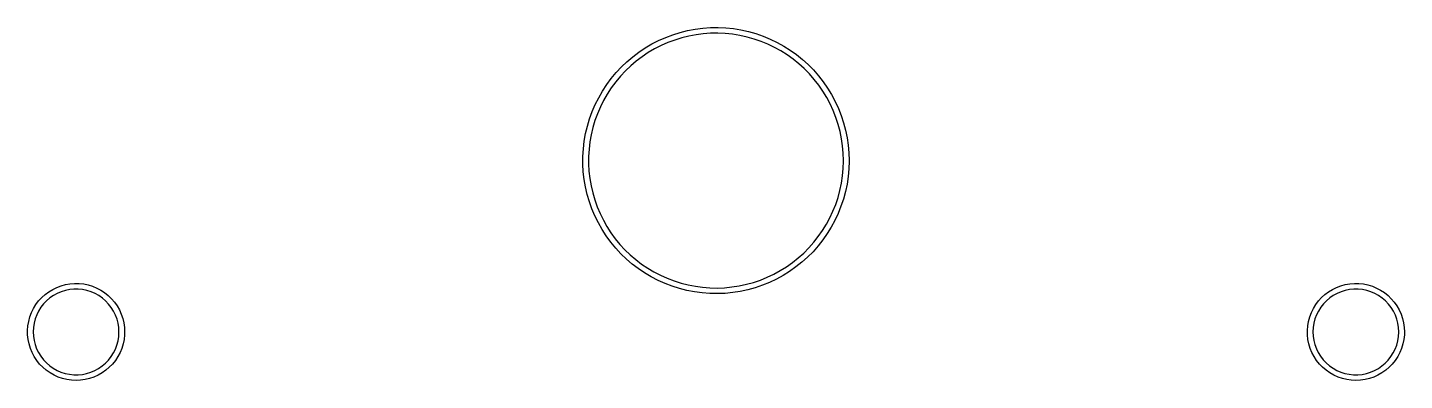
# Model space of a CAD drawing. Extents: x -3.12 to 3.12, y 0.09 to 7.74.
# Drawn here: x -2.372 to 2.372, y 6.526 to 7.742 of the extents above; entities that cross this region are included whole.
import ezdxf

# ---------------------------------------------------------------- set-up
doc = ezdxf.new("R2010")
doc.units = 0
doc.header["$MEASUREMENT"] = 0
doc.layers.add('BLACK', color=7, linetype='CONTINUOUS')

msp = doc.modelspace()

# ---------------------------------------------------------------- linework, layer by layer
at = {"layer": 'BLACK', "linetype": 'CONTINUOUS'}
for p, q in [((-0.0977, 7.7316), (-0.0718, 7.7365)), ((-0.0718, 7.7365), (-0.0456, 7.7399)), ((-0.0456, 7.7399), (-0.0192, 7.7417)), ((-0.0192, 7.7417), (0.0072, 7.7421)), ((0.0072, 7.7421), (0.0336, 7.7409)), ((0.0336, 7.7409), (0.0599, 7.7382)), ((0.0599, 7.7382), (0.0859, 7.734)), ((0.0859, 7.734), (0.1117, 7.7283)), ((-0.2437, 7.672), (-0.221, 7.6854)), ((-0.221, 7.6854), (-0.1975, 7.6974)), ((-0.1975, 7.6974), (-0.1733, 7.7081)), ((-0.1659, 7.6901), (-0.1891, 7.6799)), ((-0.1733, 7.7081), (-0.1486, 7.7174)), ((-0.1423, 7.699), (-0.1659, 7.6901)), ((-0.1486, 7.7174), (-0.1233, 7.7252)), ((-0.1181, 7.7065), (-0.1423, 7.699)), ((-0.1233, 7.7252), (-0.0977, 7.7316)), ((-0.0936, 7.7126), (-0.1181, 7.7065)), ((-0.0687, 7.7172), (-0.0936, 7.7126)), ((-0.0436, 7.7205), (-0.0687, 7.7172)), ((-0.0184, 7.7222), (-0.0436, 7.7205)), ((0.0069, 7.7226), (-0.0184, 7.7222)), ((0.0322, 7.7214), (0.0069, 7.7226)), ((0.0573, 7.7189), (0.0322, 7.7214)), ((0.0823, 7.7149), (0.0573, 7.7189)), ((0.107, 7.7094), (0.0823, 7.7149)), ((0.1313, 7.7025), (0.107, 7.7094)), ((0.1117, 7.7283), (0.1372, 7.7211)), ((0.1552, 7.6943), (0.1313, 7.7025)), ((0.1372, 7.7211), (0.1621, 7.7125)), ((0.1786, 7.6847), (0.1552, 7.6943)), ((0.1621, 7.7125), (0.1866, 7.7025)), ((0.1866, 7.7025), (0.2104, 7.691)), ((0.2104, 7.691), (0.2335, 7.6783)), ((-0.3069, 7.6243), (-0.2868, 7.6414)), ((-0.2868, 7.6414), (-0.2657, 7.6573)), ((-0.2544, 7.6414), (-0.2746, 7.6262)), ((-0.2657, 7.6573), (-0.2437, 7.672)), ((-0.2334, 7.6555), (-0.2544, 7.6414)), ((-0.2116, 7.6683), (-0.2334, 7.6555)), ((-0.1891, 7.6799), (-0.2116, 7.6683)), ((0.2014, 7.6737), (0.1786, 7.6847)), ((0.2236, 7.6615), (0.2014, 7.6737)), ((0.2449, 7.648), (0.2236, 7.6615)), ((0.2335, 7.6783), (0.2558, 7.6642)), ((0.2655, 7.6333), (0.2449, 7.648)), ((0.2558, 7.6642), (0.2773, 7.6488)), ((0.2773, 7.6488), (0.2979, 7.6322)), ((-0.344, 7.5868), (-0.326, 7.6061)), ((-0.3122, 7.5924), (-0.3294, 7.5739)), ((-0.326, 7.6061), (-0.3069, 7.6243)), ((-0.2939, 7.6098), (-0.3122, 7.5924)), ((-0.2746, 7.6262), (-0.2939, 7.6098)), ((0.2852, 7.6174), (0.2655, 7.6333)), ((0.304, 7.6004), (0.2852, 7.6174)), ((0.2979, 7.6322), (0.3175, 7.6145)), ((0.3217, 7.5824), (0.304, 7.6004)), ((0.3175, 7.6145), (0.336, 7.5957)), ((0.336, 7.5957), (0.3534, 7.5758)), ((-0.3911, 7.5231), (-0.3766, 7.5452)), ((-0.3766, 7.5452), (-0.3609, 7.5665)), ((-0.3609, 7.5665), (-0.344, 7.5868)), ((-0.3456, 7.5545), (-0.3606, 7.5341)), ((-0.3294, 7.5739), (-0.3456, 7.5545)), ((0.3384, 7.5634), (0.3217, 7.5824)), ((0.3539, 7.5435), (0.3384, 7.5634)), ((0.3534, 7.5758), (0.3696, 7.555)), ((0.3683, 7.5226), (0.3539, 7.5435)), ((0.3696, 7.555), (0.3847, 7.5333)), ((-0.416, 7.4766), (-0.4042, 7.5002)), ((-0.4042, 7.5002), (-0.3911, 7.5231)), ((-0.3745, 7.5129), (-0.387, 7.491)), ((-0.3606, 7.5341), (-0.3745, 7.5129)), ((0.3815, 7.5011), (0.3683, 7.5226)), ((0.3934, 7.4787), (0.3815, 7.5011)), ((0.3847, 7.5333), (0.3984, 7.5107)), ((0.3984, 7.5107), (0.4108, 7.4874)), ((-0.4355, 7.4275), (-0.4265, 7.4523)), ((-0.4265, 7.4523), (-0.416, 7.4766)), ((-0.3983, 7.4684), (-0.4083, 7.4451)), ((-0.387, 7.491), (-0.3983, 7.4684)), ((0.404, 7.4558), (0.3934, 7.4787)), ((0.4132, 7.4322), (0.404, 7.4558)), ((0.4108, 7.4874), (0.4219, 7.4634)), ((0.4219, 7.4634), (0.4315, 7.4388)), ((-0.4491, 7.3765), (-0.443, 7.4022)), ((-0.443, 7.4022), (-0.4355, 7.4275)), ((-0.417, 7.4214), (-0.4242, 7.3971)), ((-0.4083, 7.4451), (-0.417, 7.4214)), ((0.4211, 7.4082), (0.4132, 7.4322)), ((0.4276, 7.3838), (0.4211, 7.4082)), ((0.4315, 7.4388), (0.4398, 7.4137)), ((0.4398, 7.4137), (0.4465, 7.3882)), ((-0.4537, 7.3505), (-0.4491, 7.3765)), ((-0.43, 7.3725), (-0.4345, 7.3476)), ((-0.4242, 7.3971), (-0.43, 7.3725)), ((0.4326, 7.359), (0.4276, 7.3838)), ((0.4363, 7.3339), (0.4326, 7.359)), ((0.4465, 7.3882), (0.4518, 7.3623)), ((0.4518, 7.3623), (0.4556, 7.3362)), ((-0.4584, 7.2979), (-0.4568, 7.3242)), ((-0.4568, 7.3242), (-0.4537, 7.3505)), ((-0.4374, 7.3225), (-0.439, 7.2973)), ((-0.4345, 7.3476), (-0.4374, 7.3225)), ((0.4384, 7.3087), (0.4363, 7.3339)), ((0.4392, 7.2835), (0.4384, 7.3087)), ((0.4556, 7.3362), (0.4579, 7.3099)), ((0.4579, 7.3099), (0.4587, 7.2835)), ((-0.4585, 7.272), (-0.4584, 7.2979)), ((-0.4585, 7.2715), (-0.4585, 7.272)), ((-0.4571, 7.2451), (-0.4585, 7.2715)), ((-0.439, 7.2973), (-0.439, 7.272)), ((-0.439, 7.272), (-0.4376, 7.2467)), ((0.4383, 7.2559), (0.4392, 7.2812)), ((0.4392, 7.2812), (0.4392, 7.2835)), ((0.4587, 7.2811), (0.4578, 7.2547)), ((0.4587, 7.2835), (0.4587, 7.2811)), ((-0.4541, 7.2188), (-0.4571, 7.2451)), ((-0.4496, 7.1928), (-0.4541, 7.2188)), ((-0.4376, 7.2467), (-0.4348, 7.2216)), ((-0.4348, 7.2216), (-0.4305, 7.1967)), ((0.4322, 7.2057), (0.436, 7.2307)), ((0.436, 7.2307), (0.4383, 7.2559)), ((0.4553, 7.2284), (0.4514, 7.2022)), ((0.4578, 7.2547), (0.4553, 7.2284)), ((-0.4436, 7.1671), (-0.4496, 7.1928)), ((-0.4362, 7.1417), (-0.4436, 7.1671)), ((-0.4305, 7.1967), (-0.4248, 7.172)), ((-0.4248, 7.172), (-0.4177, 7.1478)), ((0.4204, 7.1565), (0.427, 7.1809)), ((0.427, 7.1809), (0.4322, 7.2057)), ((0.446, 7.1764), (0.4391, 7.1509)), ((0.4514, 7.2022), (0.446, 7.1764)), ((-0.4273, 7.1169), (-0.4362, 7.1417)), ((-0.417, 7.0925), (-0.4273, 7.1169)), ((-0.4177, 7.1478), (-0.4092, 7.1239)), ((-0.4092, 7.1239), (-0.3993, 7.1006)), ((0.4031, 7.109), (0.4124, 7.1325)), ((0.4124, 7.1325), (0.4204, 7.1565)), ((0.4307, 7.1258), (0.4209, 7.1013)), ((0.4391, 7.1509), (0.4307, 7.1258)), ((-0.4053, 7.0688), (-0.417, 7.0925)), ((-0.3923, 7.0459), (-0.4053, 7.0688)), ((-0.3993, 7.1006), (-0.3881, 7.078)), ((-0.3881, 7.078), (-0.3756, 7.056)), ((0.3803, 7.0639), (0.3923, 7.0861)), ((0.3923, 7.0861), (0.4031, 7.109)), ((0.4098, 7.0774), (0.3972, 7.0541)), ((0.4209, 7.1013), (0.4098, 7.0774)), ((-0.378, 7.0237), (-0.3923, 7.0459)), ((-0.3624, 7.0023), (-0.378, 7.0237)), ((-0.3756, 7.056), (-0.3619, 7.0347)), ((-0.3619, 7.0347), (-0.347, 7.0143)), ((0.3369, 7.0018), (0.3526, 7.0216)), ((0.3526, 7.0216), (0.3671, 7.0423)), ((0.3671, 7.0423), (0.3803, 7.0639)), ((0.3834, 7.0316), (0.3682, 7.01)), ((0.3972, 7.0541), (0.3834, 7.0316)), ((-0.3456, 6.982), (-0.3624, 7.0023)), ((-0.347, 7.0143), (-0.3309, 6.9948)), ((-0.3277, 6.9626), (-0.3456, 6.982)), ((-0.3309, 6.9948), (-0.3138, 6.9762)), ((-0.3138, 6.9762), (-0.2956, 6.9586)), ((0.3023, 6.9649), (0.3201, 6.9828)), ((0.3201, 6.9828), (0.3369, 7.0018)), ((0.3519, 6.9893), (0.3343, 6.9695)), ((0.3682, 7.01), (0.3519, 6.9893)), ((-0.3087, 6.9442), (-0.3277, 6.9626)), ((-0.2886, 6.927), (-0.3087, 6.9442)), ((-0.2956, 6.9586), (-0.2764, 6.9422)), ((-0.2676, 6.911), (-0.2886, 6.927)), ((-0.2764, 6.9422), (-0.2563, 6.9268)), ((-0.2563, 6.9268), (-0.2353, 6.9127)), ((0.243, 6.9177), (0.2637, 6.9323)), ((0.2637, 6.9323), (0.2835, 6.948)), ((0.296, 6.9331), (0.2754, 6.9167)), ((0.2835, 6.948), (0.3023, 6.9649)), ((0.3157, 6.9508), (0.296, 6.9331)), ((0.3343, 6.9695), (0.3157, 6.9508)), ((-0.2458, 6.8962), (-0.2676, 6.911)), ((-0.2231, 6.8827), (-0.2458, 6.8962)), ((-0.2353, 6.9127), (-0.2136, 6.8997)), ((-0.1996, 6.8705), (-0.2231, 6.8827)), ((-0.2136, 6.8997), (-0.1911, 6.8881)), ((-0.1911, 6.8881), (-0.1681, 6.8777)), ((0.1531, 6.8718), (0.1765, 6.8813)), ((0.1765, 6.8813), (0.1994, 6.8922)), ((0.1994, 6.8922), (0.2216, 6.9043)), ((0.2314, 6.8875), (0.2082, 6.8748)), ((0.2216, 6.9043), (0.243, 6.9177)), ((0.2538, 6.9014), (0.2314, 6.8875)), ((0.2754, 6.9167), (0.2538, 6.9014)), ((-2.2988, 6.8313), (-2.2853, 6.8395)), ((-2.2853, 6.8395), (-2.2712, 6.8465)), ((-2.2712, 6.8465), (-2.2564, 6.8521)), ((-2.2558, 6.8316), (-2.2695, 6.8258)), ((-2.2564, 6.8521), (-2.2412, 6.8562)), ((-2.2415, 6.8361), (-2.2558, 6.8316)), ((-2.2268, 6.8391), (-2.2415, 6.8361)), ((-2.2412, 6.8562), (-2.2257, 6.8589)), ((-2.2119, 6.8406), (-2.2268, 6.8391)), ((-2.2257, 6.8589), (-2.21, 6.8601)), ((-2.197, 6.8405), (-2.2119, 6.8406)), ((-2.21, 6.8601), (-2.1942, 6.8599)), ((-2.1821, 6.839), (-2.197, 6.8405)), ((-2.1942, 6.8599), (-2.1785, 6.8582)), ((-2.1675, 6.836), (-2.1821, 6.839)), ((-2.1785, 6.8582), (-2.1631, 6.855)), ((-2.1532, 6.8315), (-2.1675, 6.836)), ((-2.1631, 6.855), (-2.1481, 6.8503)), ((-2.1395, 6.8255), (-2.1532, 6.8315)), ((-2.1481, 6.8503), (-2.1335, 6.8443)), ((-2.1335, 6.8443), (-2.1195, 6.8369)), ((-2.1195, 6.8369), (-2.1064, 6.8283)), ((-0.1755, 6.8597), (-0.1996, 6.8705)), ((-0.1508, 6.8503), (-0.1755, 6.8597)), ((-0.1681, 6.8777), (-0.1444, 6.8687)), ((-0.1257, 6.8423), (-0.1508, 6.8503)), ((-0.1444, 6.8687), (-0.1203, 6.8611)), ((-0.1001, 6.8358), (-0.1257, 6.8423)), ((-0.1203, 6.8611), (-0.0958, 6.8549)), ((-0.0741, 6.8308), (-0.1001, 6.8358)), ((-0.0958, 6.8549), (-0.071, 6.8501)), ((-0.071, 6.8501), (-0.0459, 6.8467)), ((-0.0459, 6.8467), (-0.0207, 6.8448)), ((-0.0207, 6.8448), (0.0046, 6.8443)), ((0.0046, 6.8443), (0.0299, 6.8453)), ((0.0299, 6.8453), (0.055, 6.8478)), ((0.055, 6.8478), (0.08, 6.8517)), ((0.0836, 6.8325), (0.0575, 6.8284)), ((0.08, 6.8517), (0.1048, 6.857)), ((0.1094, 6.838), (0.0836, 6.8325)), ((0.1048, 6.857), (0.1291, 6.8637)), ((0.1349, 6.8451), (0.1094, 6.838)), ((0.1291, 6.8637), (0.1531, 6.8718)), ((0.1599, 6.8536), (0.1349, 6.8451)), ((0.1844, 6.8635), (0.1599, 6.8536)), ((0.2082, 6.8748), (0.1844, 6.8635)), ((2.1107, 6.8313), (2.1241, 6.8395)), ((2.1241, 6.8395), (2.1383, 6.8465)), ((2.1383, 6.8465), (2.153, 6.8521)), ((2.1537, 6.8316), (2.1399, 6.8258)), ((2.153, 6.8521), (2.1682, 6.8562)), ((2.168, 6.8361), (2.1537, 6.8316)), ((2.1826, 6.8391), (2.168, 6.8361)), ((2.1682, 6.8562), (2.1837, 6.8589)), ((2.1975, 6.8406), (2.1826, 6.8391)), ((2.1837, 6.8589), (2.1995, 6.8601)), ((2.2125, 6.8405), (2.1975, 6.8406)), ((2.1995, 6.8601), (2.2152, 6.8599)), ((2.2273, 6.839), (2.2125, 6.8405)), ((2.2152, 6.8599), (2.2309, 6.8582)), ((2.242, 6.836), (2.2273, 6.839)), ((2.2309, 6.8582), (2.2463, 6.855)), ((2.2563, 6.8315), (2.242, 6.836)), ((2.2463, 6.855), (2.2614, 6.8503)), ((2.27, 6.8255), (2.2563, 6.8315)), ((2.2614, 6.8503), (2.276, 6.8443)), ((2.276, 6.8443), (2.2899, 6.8369)), ((2.2899, 6.8369), (2.3031, 6.8283)), ((-2.3514, 6.7735), (-2.3431, 6.787)), ((-2.3431, 6.787), (-2.3337, 6.7996)), ((-2.3337, 6.7996), (-2.323, 6.8112)), ((-2.3166, 6.7895), (-2.3258, 6.7777)), ((-2.323, 6.8112), (-2.3114, 6.8218)), ((-2.3063, 6.8003), (-2.3166, 6.7895)), ((-2.3114, 6.8218), (-2.2988, 6.8313)), ((-2.2949, 6.81), (-2.3063, 6.8003)), ((-2.2826, 6.8186), (-2.2949, 6.81)), ((-2.2695, 6.8258), (-2.2826, 6.8186)), ((-2.1264, 6.8183), (-2.1395, 6.8255)), ((-2.1141, 6.8097), (-2.1264, 6.8183)), ((-2.1028, 6.8), (-2.1141, 6.8097)), ((-2.1064, 6.8283), (-2.0941, 6.8184)), ((-2.0925, 6.7891), (-2.1028, 6.8)), ((-2.0941, 6.8184), (-2.0827, 6.8075)), ((-2.0833, 6.7773), (-2.0925, 6.7891)), ((-2.0827, 6.8075), (-2.0725, 6.7955)), ((-2.0725, 6.7955), (-2.0635, 6.7826)), ((-0.0479, 6.8273), (-0.0741, 6.8308)), ((-0.0216, 6.8253), (-0.0479, 6.8273)), ((0.0048, 6.8248), (-0.0216, 6.8253)), ((0.0312, 6.8259), (0.0048, 6.8248)), ((0.0575, 6.8284), (0.0312, 6.8259)), ((2.0581, 6.7735), (2.0663, 6.787)), ((2.0663, 6.787), (2.0758, 6.7996)), ((2.0758, 6.7996), (2.0864, 6.8112)), ((2.0928, 6.7895), (2.0836, 6.7777)), ((2.0864, 6.8112), (2.0981, 6.8218)), ((2.1031, 6.8003), (2.0928, 6.7895)), ((2.0981, 6.8218), (2.1107, 6.8313)), ((2.1145, 6.81), (2.1031, 6.8003)), ((2.1268, 6.8186), (2.1145, 6.81)), ((2.1399, 6.8258), (2.1268, 6.8186)), ((2.2831, 6.8183), (2.27, 6.8255)), ((2.2953, 6.8097), (2.2831, 6.8183)), ((2.3067, 6.8), (2.2953, 6.8097)), ((2.3031, 6.8283), (2.3154, 6.8184)), ((2.317, 6.7891), (2.3067, 6.8)), ((2.3154, 6.8184), (2.3267, 6.8075)), ((2.3261, 6.7773), (2.317, 6.7891)), ((2.3267, 6.8075), (2.3369, 6.7955)), ((2.3369, 6.7955), (2.346, 6.7826)), ((-2.368, 6.7294), (-2.3639, 6.7446)), ((-2.3639, 6.7446), (-2.3583, 6.7594)), ((-2.3583, 6.7594), (-2.3514, 6.7735)), ((-2.3456, 6.7376), (-2.3494, 6.7231)), ((-2.3404, 6.7516), (-2.3456, 6.7376)), ((-2.3338, 6.765), (-2.3404, 6.7516)), ((-2.3258, 6.7777), (-2.3338, 6.765)), ((-2.0754, 6.7646), (-2.0833, 6.7773)), ((-2.0688, 6.7511), (-2.0754, 6.7646)), ((-2.0637, 6.7371), (-2.0688, 6.7511)), ((-2.0599, 6.7226), (-2.0637, 6.7371)), ((-2.0635, 6.7826), (-2.0556, 6.7689)), ((-2.0556, 6.7689), (-2.0492, 6.7545)), ((-2.0492, 6.7545), (-2.044, 6.7396)), ((-2.044, 6.7396), (-2.0404, 6.7243)), ((2.0414, 6.7294), (2.0456, 6.7446)), ((2.0456, 6.7446), (2.0512, 6.7594)), ((2.0512, 6.7594), (2.0581, 6.7735)), ((2.0638, 6.7376), (2.06, 6.7231)), ((2.0691, 6.7516), (2.0638, 6.7376)), ((2.0757, 6.765), (2.0691, 6.7516)), ((2.0836, 6.7777), (2.0757, 6.765)), ((2.334, 6.7646), (2.3261, 6.7773)), ((2.3406, 6.7511), (2.334, 6.7646)), ((2.3458, 6.7371), (2.3406, 6.7511)), ((2.3495, 6.7226), (2.3458, 6.7371)), ((2.346, 6.7826), (2.3538, 6.7689)), ((2.3538, 6.7689), (2.3603, 6.7545)), ((2.3603, 6.7545), (2.3654, 6.7396)), ((2.3654, 6.7396), (2.3691, 6.7243)), ((-2.372, 6.6982), (-2.3707, 6.7139)), ((-2.3719, 6.6934), (-2.372, 6.6982)), ((-2.3717, 6.6824), (-2.3719, 6.6934)), ((-2.3707, 6.7139), (-2.368, 6.7294)), ((-2.3517, 6.7084), (-2.3525, 6.6934)), ((-2.3525, 6.6934), (-2.3519, 6.6785)), ((-2.3494, 6.7231), (-2.3517, 6.7084)), ((-2.0577, 6.7078), (-2.0599, 6.7226)), ((-2.0578, 6.6769), (-2.0569, 6.6919)), ((-2.0569, 6.6929), (-2.0577, 6.7078)), ((-2.0569, 6.6919), (-2.0569, 6.6929)), ((-2.0404, 6.7243), (-2.0381, 6.7087)), ((-2.0381, 6.7087), (-2.0374, 6.6929)), ((-2.0374, 6.6929), (-2.0377, 6.6824)), ((2.0375, 6.6982), (2.0387, 6.7139)), ((2.0376, 6.6934), (2.0375, 6.6982)), ((2.0377, 6.6824), (2.0376, 6.6934)), ((2.0387, 6.7139), (2.0414, 6.7294)), ((2.0577, 6.7084), (2.0569, 6.6934)), ((2.0569, 6.6934), (2.0576, 6.6785)), ((2.06, 6.7231), (2.0577, 6.7084)), ((2.3518, 6.7078), (2.3495, 6.7226)), ((2.3517, 6.6769), (2.3525, 6.6919)), ((2.3525, 6.6929), (2.3518, 6.7078)), ((2.3525, 6.6919), (2.3525, 6.6929)), ((2.3691, 6.7243), (2.3713, 6.7087)), ((2.3713, 6.7087), (2.3721, 6.6929)), ((2.3721, 6.6929), (2.3717, 6.6824)), ((-2.37, 6.6667), (-2.3717, 6.6824)), ((-2.3668, 6.6513), (-2.37, 6.6667)), ((-2.3622, 6.6362), (-2.3668, 6.6513)), ((-2.3519, 6.6785), (-2.3496, 6.6637)), ((-2.3496, 6.6637), (-2.3459, 6.6492)), ((-2.3459, 6.6492), (-2.3408, 6.6352)), ((-2.0693, 6.6337), (-2.064, 6.6477)), ((-2.064, 6.6477), (-2.0601, 6.6622)), ((-2.0601, 6.6622), (-2.0578, 6.6769)), ((-2.0427, 6.6513), (-2.0473, 6.6362)), ((-2.0395, 6.6667), (-2.0427, 6.6513)), ((-2.0377, 6.6824), (-2.0395, 6.6667)), ((2.0395, 6.6667), (2.0377, 6.6824)), ((2.0427, 6.6513), (2.0395, 6.6667)), ((2.0473, 6.6362), (2.0427, 6.6513)), ((2.0576, 6.6785), (2.0598, 6.6637)), ((2.0598, 6.6637), (2.0635, 6.6492)), ((2.0635, 6.6492), (2.0686, 6.6352)), ((2.3402, 6.6337), (2.3455, 6.6477)), ((2.3455, 6.6477), (2.3493, 6.6622)), ((2.3493, 6.6622), (2.3517, 6.6769)), ((2.3668, 6.6513), (2.3622, 6.6362)), ((2.37, 6.6667), (2.3668, 6.6513)), ((2.3717, 6.6824), (2.37, 6.6667)), ((-2.3561, 6.6217), (-2.3622, 6.6362)), ((-2.3487, 6.6077), (-2.3561, 6.6217)), ((-2.3401, 6.5946), (-2.3487, 6.6077)), ((-2.3408, 6.6352), (-2.3343, 6.6217)), ((-2.3302, 6.5823), (-2.3401, 6.5946)), ((-2.3343, 6.6217), (-2.3264, 6.609)), ((-2.3264, 6.609), (-2.3173, 6.5971)), ((-2.3173, 6.5971), (-2.307, 6.5862)), ((-2.1035, 6.5851), (-2.0932, 6.5959)), ((-2.0932, 6.5959), (-2.0839, 6.6077)), ((-2.0839, 6.6077), (-2.0759, 6.6203)), ((-2.0694, 6.5946), (-2.0792, 6.5823)), ((-2.0759, 6.6203), (-2.0693, 6.6337)), ((-2.0607, 6.6077), (-2.0694, 6.5946)), ((-2.0533, 6.6217), (-2.0607, 6.6077)), ((-2.0473, 6.6362), (-2.0533, 6.6217)), ((2.0533, 6.6217), (2.0473, 6.6362)), ((2.0607, 6.6077), (2.0533, 6.6217)), ((2.0694, 6.5946), (2.0607, 6.6077)), ((2.0686, 6.6352), (2.0752, 6.6217)), ((2.0792, 6.5823), (2.0694, 6.5946)), ((2.0752, 6.6217), (2.083, 6.609)), ((2.083, 6.609), (2.0922, 6.5971)), ((2.0922, 6.5971), (2.1024, 6.5862)), ((2.3059, 6.5851), (2.3163, 6.5959)), ((2.3163, 6.5959), (2.3255, 6.6077)), ((2.3255, 6.6077), (2.3335, 6.6203)), ((2.3401, 6.5946), (2.3302, 6.5823)), ((2.3335, 6.6203), (2.3402, 6.6337)), ((2.3487, 6.6077), (2.3401, 6.5946)), ((2.3561, 6.6217), (2.3487, 6.6077)), ((2.3622, 6.6362), (2.3561, 6.6217)), ((-2.3193, 6.5709), (-2.3302, 6.5823)), ((-2.3073, 6.5607), (-2.3193, 6.5709)), ((-2.2944, 6.5516), (-2.3073, 6.5607)), ((-2.307, 6.5862), (-2.2957, 6.5764)), ((-2.2957, 6.5764), (-2.2835, 6.5678)), ((-2.2807, 6.5438), (-2.2944, 6.5516)), ((-2.2835, 6.5678), (-2.2704, 6.5605)), ((-2.2704, 6.5605), (-2.2567, 6.5545)), ((-2.2567, 6.5545), (-2.2425, 6.55)), ((-2.2425, 6.55), (-2.2279, 6.5469)), ((-2.2279, 6.5469), (-2.213, 6.5453)), ((-2.1831, 6.5467), (-2.1685, 6.5496)), ((-2.1685, 6.5496), (-2.1542, 6.554)), ((-2.1542, 6.554), (-2.1404, 6.5598)), ((-2.1404, 6.5598), (-2.1273, 6.567)), ((-2.1151, 6.5516), (-2.1288, 6.5438)), ((-2.1273, 6.567), (-2.1149, 6.5755)), ((-2.1022, 6.5607), (-2.1151, 6.5516)), ((-2.1149, 6.5755), (-2.1035, 6.5851)), ((-2.0902, 6.5709), (-2.1022, 6.5607)), ((-2.0792, 6.5823), (-2.0902, 6.5709)), ((2.0902, 6.5709), (2.0792, 6.5823)), ((2.1022, 6.5607), (2.0902, 6.5709)), ((2.1151, 6.5516), (2.1022, 6.5607)), ((2.1024, 6.5862), (2.1137, 6.5764)), ((2.1137, 6.5764), (2.126, 6.5678)), ((2.1288, 6.5438), (2.1151, 6.5516)), ((2.126, 6.5678), (2.139, 6.5605)), ((2.139, 6.5605), (2.1527, 6.5545)), ((2.1527, 6.5545), (2.167, 6.55)), ((2.167, 6.55), (2.1816, 6.5469)), ((2.1816, 6.5469), (2.1965, 6.5453)), ((2.2263, 6.5467), (2.241, 6.5496)), ((2.241, 6.5496), (2.2553, 6.554)), ((2.2553, 6.554), (2.2691, 6.5598)), ((2.2691, 6.5598), (2.2822, 6.567)), ((2.2944, 6.5516), (2.2807, 6.5438)), ((2.2822, 6.567), (2.2945, 6.5755)), ((2.3073, 6.5607), (2.2944, 6.5516)), ((2.2945, 6.5755), (2.3059, 6.5851)), ((2.3193, 6.5709), (2.3073, 6.5607)), ((2.3302, 6.5823), (2.3193, 6.5709)), ((-2.2663, 6.5373), (-2.2807, 6.5438)), ((-2.2514, 6.5322), (-2.2663, 6.5373)), ((-2.2361, 6.5286), (-2.2514, 6.5322)), ((-2.2205, 6.5263), (-2.2361, 6.5286)), ((-2.2047, 6.5256), (-2.2205, 6.5263)), ((-2.213, 6.5453), (-2.198, 6.5452)), ((-2.189, 6.5263), (-2.2047, 6.5256)), ((-2.198, 6.5452), (-2.1831, 6.5467)), ((-2.1734, 6.5286), (-2.189, 6.5263)), ((-2.158, 6.5322), (-2.1734, 6.5286)), ((-2.1431, 6.5373), (-2.158, 6.5322)), ((-2.1288, 6.5438), (-2.1431, 6.5373)), ((2.1431, 6.5373), (2.1288, 6.5438)), ((2.158, 6.5322), (2.1431, 6.5373)), ((2.1734, 6.5286), (2.158, 6.5322)), ((2.189, 6.5263), (2.1734, 6.5286)), ((2.2047, 6.5256), (2.189, 6.5263)), ((2.1965, 6.5453), (2.2114, 6.5452)), ((2.2205, 6.5263), (2.2047, 6.5256)), ((2.2114, 6.5452), (2.2263, 6.5467)), ((2.2361, 6.5286), (2.2205, 6.5263)), ((2.2514, 6.5322), (2.2361, 6.5286)), ((2.2663, 6.5373), (2.2514, 6.5322)), ((2.2807, 6.5438), (2.2663, 6.5373))]:
    msp.add_line(p, q, dxfattribs=at)

doc.saveas('drawing.dxf')
